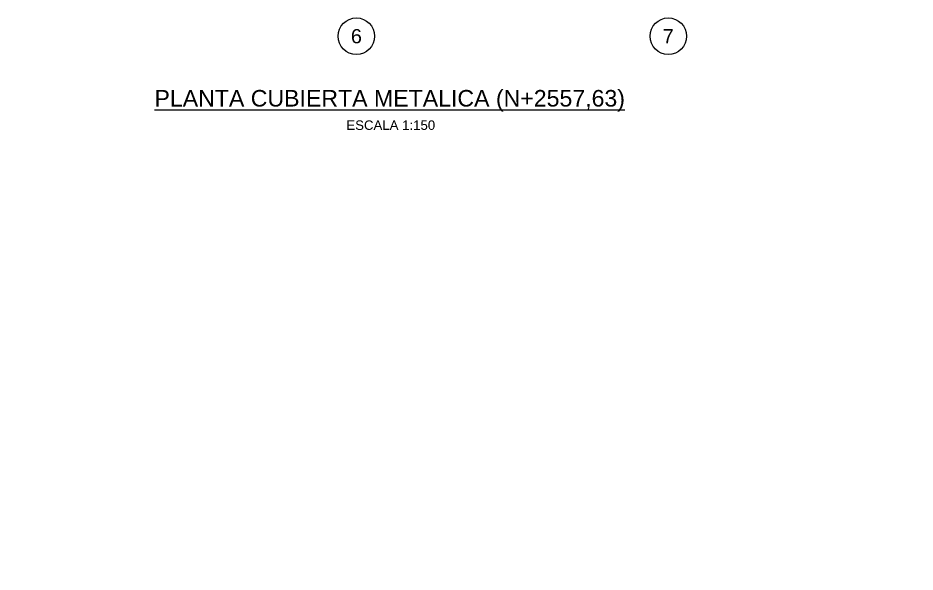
# Model space of a CAD drawing. Header units: millimetres. Extents: x -241278 to 318497, y -110515 to 29234.
# Drawn here: x 19422 to 38408, y -28363 to -16648 of the extents above; entities that cross this region are included whole.
import ezdxf
from ezdxf.enums import TextEntityAlignment as Align

# ---------------------------------------------------------------- set-up
doc = ezdxf.new("R2010")
doc.units = ezdxf.units.MM
doc.header["$LTSCALE"] = 0.1
for name, color, linetype in [('EE-5', 7, 'Continuous'), ('EE-TEXTO 1', 4, 'Continuous'), ('EE-TEXTO 2', 2, 'Continuous'), ('SIM-COTAS', 1, 'Continuous')]:
    doc.layers.add(name, color=color, linetype=linetype)
doc.styles.add('ARIAL EE', font='arial.ttf')
doc.styles.get("Standard").update_dxf_attribs({"font": 'arial.ttf'})
doc.dimstyles.new('EE 1_STANDAR', dxfattribs={"dimtxt": 2, "dimasz": 1.5, "dimexe": 1, "dimexo": 0.5, "dimgap": 0.8, "dimtad": 1, "dimdec": 0, "dimdsep": 46, "dimtxsty": 'Standard', "dimcen": 0.09, "dimclrd": 256, "dimclre": 256, "dimclrt": 2, "dimadec": 0, "dimazin": 0, "dimtfac": 1, "dimtdec": 0, "dimtix": 1, "dimtmove": 0, "dimatfit": 2, "dimfxl": 1, "dimtolj": 1, "dimlwd": -1, "dimlwe": -1, "dimarcsym": 1})

# ---------------------------------------------------------------- blocks, each defined once
blk = doc.blocks.new('ITEM_1')
at = {"layer": 'EE-5'}
blk.add_circle((0, 0), 3.86, dxfattribs=at)
at = {"layer": 'EE-TEXTO 1', "style": 'ARIAL EE', "flags": 4}
blk.add_attdef('EJE', text='', height=3, dxfattribs=at).set_placement((0, 0), align=Align.MIDDLE_CENTER)
blk = doc.blocks.new('TÍTULO')
at = {"layer": 'EE-TEXTO 1', "style": 'ARIAL EE'}
blk.add_attdef('%%UTÍTULO', text='', height=3.5, dxfattribs=at).set_placement((0, 0), align=Align.MIDDLE_CENTER)
at = {"layer": 'EE-TEXTO 2', "style": 'ARIAL EE'}
for tag, p in [('SUBTÍTULO', (0, -4.24)), ('ESCALA', (0, -5.71))]:
    blk.add_attdef(tag, text='', height=2, dxfattribs=at).set_placement(p, align=Align.MIDDLE_CENTER)
blk = doc.blocks.new('*D598')
at = {"layer": 'SIM-COTAS', "color": 2, "transparency": 16777216, "insert": (19567, 3063), "char_height": 200, "attachment_point": 5, "rotation": 7.6305, "bg_fill": 3, "box_fill_scale": 1.1, "bg_fill_color": 256, "bg_fill_true_color": 13158600, "bg_fill_transparency": 0}
blk.add_mtext('\\A1;60196', dxfattribs=at)

msp = doc.modelspace()

# ---------------------------------------------------------------- block references
at = {"layer": 'SIM-COTAS'}
ref = msp.add_blockref('ITEM_1', (26584.7, -17034), dxfattribs=dict(at, xscale=100, yscale=100, zscale=100, rotation=180))
ref.add_attrib('EJE', '6', dxfattribs={"layer": 'EE-TEXTO 1', "height": 300, "style": 'ARIAL EE', "flags": 4}).set_placement((26584.5, -17033.9), align=Align.MIDDLE_CENTER)
ref = msp.add_blockref('ITEM_1', (33184.7, -17034), dxfattribs=dict(at, xscale=100, yscale=100, zscale=100, rotation=180))
ref.add_attrib('EJE', '7', dxfattribs={"layer": 'EE-TEXTO 1', "height": 300, "style": 'ARIAL EE', "flags": 4}).set_placement((33184.5, -17033.9), align=Align.MIDDLE_CENTER)
ref = msp.add_blockref('TÍTULO', (27344.2, -18870.9), dxfattribs=dict(at, xscale=100, yscale=100, zscale=100))
ref.add_attrib('ESCALA1:100', 'ESCALA 1:150', dxfattribs={"layer": 'EE-TEXTO 2', "height": 200, "style": 'ARIAL EE'}).set_placement((27312.4, -19014.6), align=Align.CENTER)
ref.add_attrib('%%UVISTAENPLANTA', '%%UPLANTA CUBIERTA METALICA (N+2557,63)', dxfattribs={"layer": 'EE-TEXTO 1', "height": 350, "style": 'ARIAL EE'}).set_placement((27290, -18521), align=Align.CENTER)

# ---------------------------------------------------------------- next in the draw order: dimensions: what is measured, and where the dimension line sits
dim = msp.add_linear_dim(base=(-10240.5, -1114), p1=(51444.3, -8212.1, 0), p2=(-5861.1, -33802.6), angle=7.63055, dimstyle='EE 1_STANDAR', override={"dimse1": 1, "dimse2": 1, "dimsd1": 1, "dimsd2": 1, "dimfxl": 0.0015, "dimtfill": 1}, dxfattribs=at)
dim.commit()
dim.dimension.update_dxf_attribs({"geometry": '*D598', "text_midpoint": (19566.9, 3063)})

doc.saveas('drawing.dxf')
